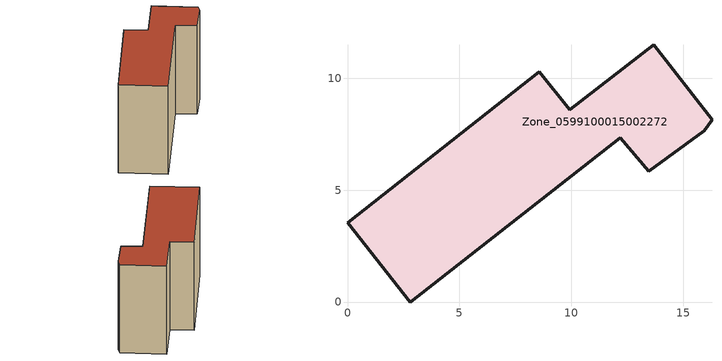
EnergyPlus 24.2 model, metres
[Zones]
Zone_0599100015002272
 floor ground (C_G): 15.94,7.67 13.46,5.84 12.19,7.34 2.81,0 0,3.54 8.58,10.3 9.93,8.59 13.69,11.49 16.3,8.16 z0.77
 wall outside (C_F): 16.3,8.16 13.69,11.49 9.93,8.59 8.58,10.3 0,3.54 2.81,0 12.19,7.34 13.46,5.84 15.94,7.67 16.3,8.16 z0.77:9.62
 roof outside (C_R): 15.94,7.67 16.3,8.16 13.69,11.49 9.93,8.59 8.58,10.3 0,3.54 2.81,0 12.19,7.34 13.46,5.84 z9.62
[BUILDING]
Pand.0599100015002272: North Axis=0; Terrain=City; Loads Convergence Tolerance Value=0.04; Temperature Convergence Tolerance Value=0.4; Solar Distribution=FullExterior; Maximum Number of Warmup Days=25; Minimum Number of Warmup Days=1
[Site:Location]
Rotterdam.The.Hague.AP_ZH_NLD Design_Conditions: Latitude=51.96; Longitude=4.45; Time Zone=1; Elevation=-4.5
[SITE:GROUNDTEMPERATURE:BUILDINGSURFACE]
18, 18, 18, 18, 18, 18, 18, 18, 18, 18, 18, 18
[MATERIAL] Thermal Absorptance=0.9; Solar Absorptance=0.7; Visible Absorptance=0.7
Name | Roughness | Thickness | Conductivity | Density | Specific Heat
G.TC.1975-1991 | MediumSmooth | 0.15 | 0.288461 | 540 | 1210
F.TC.1975-1991 | Rough | 0.3 | 0.230769 | 1920 | 840
R.TC.1975-1991 | MediumRough | 0.2 | 0.153846 | 1500 | 1000
[CONSTRUCTION]
C_G: G.TC.1975-1991
C_F: F.TC.1975-1991
C_R: R.TC.1975-1991
[ZONE]
Zone_0599100015002272: Type=1; Multiplier=1; Ceiling Height=Autocalculate; Volume=Autocalculate; Floor Area=autocalculate; Part of Total Floor Area=Yes
[ZONEINFILTRATION:DESIGNFLOWRATE]
Infil_Zone_0599100015002272: Zone or ZoneList or Space or SpaceList=Zone_0599100015002272; Schedule=AlwaysOn; Design Flow Rate Calculation Method=Flow/Area; Flow Rate per Floor Area=0.003; Constant Term Coefficient=1; Temperature Term Coefficient=0; Velocity Term Coefficient=0; Velocity Squared Term Coefficient=0
[HVACTEMPLATE:ZONE:IDEALLOADSAIRSYSTEM]
Zone_0599100015002272: Maximum Heating Supply Air Temperature=50; Minimum Cooling Supply Air Temperature=13; Maximum Heating Supply Air Humidity Ratio=0.0156; Minimum Cooling Supply Air Humidity Ratio=0.0077; Heating Limit=NoLimit; Cooling Limit=NoLimit; Dehumidification Control Type=ConstantSensibleHeatRatio; Cooling Sensible Heat Ratio=0.7; Dehumidification Setpoint=60; Humidification Control Type=None; Humidification Setpoint=30; Outdoor Air Method=None; Outdoor Air Flow Rate per Person=0.00944; Outdoor Air Flow Rate per Zone Floor Area=0; Outdoor Air Flow Rate per Zone=0; Demand Controlled Ventilation Type=None; Outdoor Air Economizer Type=NoEconomizer; Heat Recovery Type=None; Sensible Heat Recovery Effectiveness=0.7; Latent Heat Recovery Effectiveness=0.65
[ZONECONTROL:THERMOSTAT]
ThermostatControl_Zone_0599100015002272: Zone or ZoneList=Zone_0599100015002272; Control Type Schedule=DualSetpointControlType; Control 1=Thermostat_Zone_0599100015002272; Temperature Difference Between Cutout And Setpoint=0
[THERMOSTATSETPOINT:DUALSETPOINT]
Thermostat_Zone_0599100015002272: Heating Setpoint Temperature Schedule=HeatingSetpoint_Zone_0599100015002272; Cooling Setpoint Temperature Schedule=CoolingSetpoint_Zone_0599100015002272
[SCHEDULE:COMPACT]
HeatingSetpoint_Zone_0599100015002272: Through: 12/31, For: AllDays, Until: 24:00, 21
CoolingSetpoint_Zone_0599100015002272: Through: 12/31, For: AllDays, Until: 24:00, 24
DualSetpointControlType: Through: 12/31, For: AllDays, Until: 24:00, 4
AlwaysOn: Through: 12/31, For: AllDays, Until: 24:00, 1
